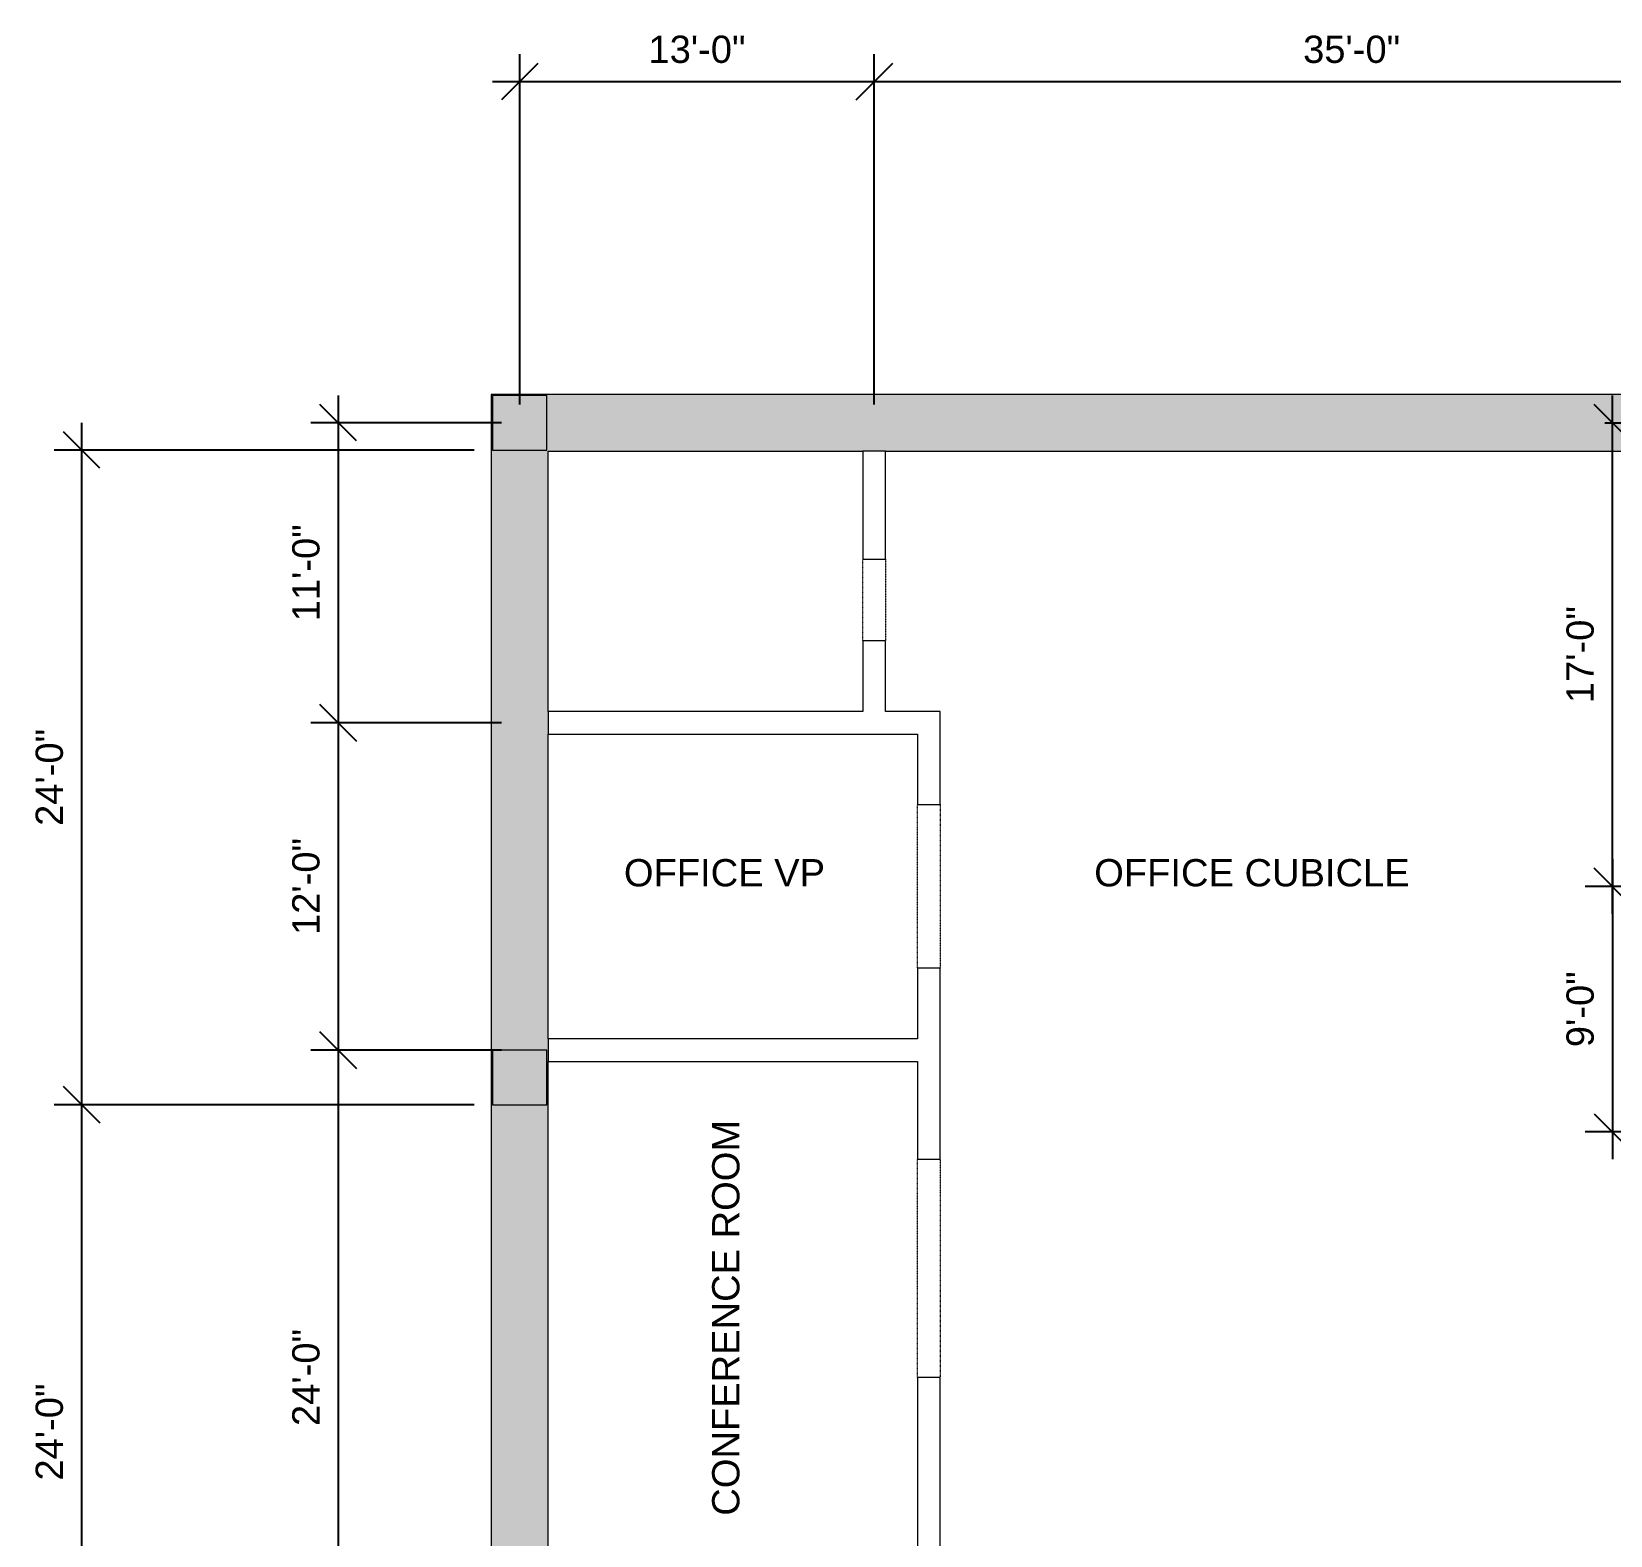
# Model space of a CAD drawing. Header units: inches. Extents: x 1913 to 24953, y -2945 to 1064.
# Drawn here: x 17909 to 18604, y 129 to 791 of the extents above; entities that cross this region are included whole.
import ezdxf

# ---------------------------------------------------------------- set-up
doc = ezdxf.new("R2010")
doc.units = ezdxf.units.IN
doc.header["$MEASUREMENT"] = 0
doc.linetypes.add('Hidden 1_8_', pattern=[0.1875, 0.125, -0.0625])
doc.linetypes.add('Overhead 1_16_', pattern=[0.101562, 0.0625, -0.039062])
for name, color, linetype, lineweight in [('A-ANNO-DIMS', 211, 'Continuous', 9), ('A-COLS', 52, 'Continuous', 9), ('A-DETL-HDLN', 90, 'Hidden 1_8_', 9), ('A-FLOR-OVHD', 1, 'Overhead 1_16_', 9), ('A-WALL', 113, 'Continuous', 13), ('A-WALL-PATT', 111, 'Continuous', 50), ('G-ANNO-TEXT', 231, 'Continuous', 9)]:
    doc.layers.add(name, color=color, linetype=linetype, lineweight=lineweight)
doc.styles.add('Arial', font='arial.ttf', dxfattribs={"height": 12})
doc.dimstyles.new('Linear_-_3_32__Arial', dxfattribs={"dimscale": 12, "dimtxt": 12.243113, "dimasz": 1.333333, "dimexe": 1, "dimexo": 0.666667, "dimgap": 0.666667, "dimtad": 1, "dimdec": 5, "dimrnd": 0.03125, "dimzin": 1, "dimdsep": 46, "dimlunit": 4, "dimtxsty": 'Arial', "dimblk1": 'OBLIQUE', "dimblk2": 'OBLIQUE', "dimsah": 1, "dimcen": 0.09, "dimdle": 1, "dimazin": 0, "dimtfac": 1, "dimtdec": 4, "dimtix": 1, "dimtmove": 0, "dimatfit": 3, "dimfxl": 1, "dimtvp": 1, "dimtfill": 1, "dimfrac": 2, "dimtolj": 1, "dimtzin": 0, "dimarcsym": 2})
pattern_1 = [(50, (18984.365, 244.067), (36.72335, -3.213), [3.84, -42.24]), (355, (18984.365, 244.067), (-7.1044, 38.51274), [3.072, -33.792]), (100.451, (18987.425, 243.8), (29.62024, 35.29956), [3.263, -35.898]), (46.184, (18984.365, 254.307), (54.6425, -8.4752), [5.76, -63.36]), (96.636, (18988.92, 253.6), (47.854, 49.8752), [4.895, -53.848]), (351.184, (18984.365, 254.307), (47.8553, 49.8749), [4.608, -50.688]), (21, (18989.485, 251.747), (30.56126, -20.614), [3.84, -42.24]), (326, (18989.485, 251.747), (12.4577, 37.1283), [3.072, -33.792]), (71.451, (18992.03, 250.03), (43.02, 16.5135), [3.263, -35.898]), (37.5, (18984.365, 244.067), (0.6228, 17.04428), [1.69, -31.693, 1.69, -32.614, -33.92]), (37.5, (18984.365, 244.067), (0.6228, 17.04428), [-67.686, 1.69, -32.23]), (7.5, (18984.365, 244.067), (13.4694, 20.19387), [1.69, -17.869, 1.69, -30.925, -12.928]), (7.5, (18984.365, 244.067), (13.4694, 20.19387), [-52.173, 1.69, -11.238]), (327.5, (18972.947, 244.067), (27.33168, -1.15522), [1.69, -11.11, 1.69, -38.246, -52.992]), (327.5, (18972.947, 244.067), (27.33168, -1.15522), [-52.736, 1.69, -51.302]), (317.5, (18967.827, 244.067), (29.85903, 5.12498), [1.69, -14.95, 1.69, -24.832, -37.632]), (317.5, (18967.827, 244.067), (29.85903, 5.12498), [-43.162, 1.69, -35.942])]

# ---------------------------------------------------------------- blocks, each defined once
blk = doc.blocks.new('_Oblique')
at = {"color": 0, "linetype": 'ByBlock', "lineweight": -2}
blk.add_line((-0.5, -0.5), (0.5, 0.5), dxfattribs=at)
blk = doc.blocks.new('*D444')
at = {"layer": 'A-ANNO-DIMS', "color": 0, "lineweight": -2, "transparency": 16777216}
for p, q in [((18604.68, 426.42), (18604.68, 294.42)), ((18751.97, 414.42), (18592.68, 414.42)), ((18691.97, 306.42), (18592.68, 306.42))]:
    blk.add_line(p, q, dxfattribs=at)
at = {"layer": 'Defpoints', "color": 0, "lineweight": 0, "transparency": 16777216}
for p in [(18759.97, 414.42), (18604.68, 306.42), (18699.97, 306.42)]:
    blk.add_point(p, dxfattribs=at)
at = {"layer": 'A-ANNO-DIMS', "color": 0, "lineweight": -2, "transparency": 16777216, "xscale": 16, "yscale": 16, "zscale": 16}
for p, rotation in [((18604.68, 414.42), 90), ((18604.68, 306.42), 270)]:
    blk.add_blockref('_Oblique', p, dxfattribs=dict(at, rotation=rotation))
at = {"layer": 'A-ANNO-DIMS', "color": 0, "lineweight": 0, "transparency": 16777216, "insert": (18590.55, 360.42), "char_height": 12, "width": 51.3081, "attachment_point": 5, "rotation": 90, "style": 'Arial'}
blk.add_mtext('\\A1;9\'-0"', dxfattribs=at)
blk = doc.blocks.new('*D445')
at = {"layer": 'A-ANNO-DIMS', "color": 0, "lineweight": -2, "transparency": 16777216}
for p, q in [((18604.68, 402.42), (18604.68, 630.42)), ((18601.36, 618.42), (18616.68, 618.42)), ((18751.97, 414.42), (18592.68, 414.42))]:
    blk.add_line(p, q, dxfattribs=at)
at = {"layer": 'Defpoints', "color": 0, "lineweight": 0, "transparency": 16777216}
for p in [(18593.36, 618.42), (18604.68, 618.42), (18759.97, 414.42)]:
    blk.add_point(p, dxfattribs=at)
at = {"layer": 'A-ANNO-DIMS', "color": 0, "lineweight": -2, "transparency": 16777216, "xscale": 16, "yscale": 16, "zscale": 16}
for p, rotation in [((18604.68, 618.42), 90), ((18604.68, 414.42), 270)]:
    blk.add_blockref('_Oblique', p, dxfattribs=dict(at, rotation=rotation))
at = {"layer": 'A-ANNO-DIMS', "color": 0, "lineweight": 0, "transparency": 16777216, "insert": (18590.55, 516.42), "char_height": 12, "width": 62.3834, "attachment_point": 5, "rotation": 90, "style": 'Arial'}
blk.add_mtext('\\A1;17\'-0"', dxfattribs=at)
blk = doc.blocks.new('*D458')
at = {"layer": 'A-ANNO-DIMS', "color": 0, "lineweight": -2, "transparency": 16777216}
for p, q in [((18044.11, 630.42), (18044.11, 474.42)), ((18115.97, 618.42), (18032.11, 618.42)), ((18115.97, 486.42), (18032.11, 486.42))]:
    blk.add_line(p, q, dxfattribs=at)
at = {"layer": 'Defpoints', "color": 0, "lineweight": 0, "transparency": 16777216}
for p in [(18123.97, 618.42), (18044.11, 486.42), (18123.97, 486.42)]:
    blk.add_point(p, dxfattribs=at)
at = {"layer": 'A-ANNO-DIMS', "color": 0, "lineweight": -2, "transparency": 16777216, "xscale": 16, "yscale": 16, "zscale": 16}
for p, rotation in [((18044.11, 618.42), 90), ((18044.11, 486.42), 270)]:
    blk.add_blockref('_Oblique', p, dxfattribs=dict(at, rotation=rotation))
at = {"layer": 'A-ANNO-DIMS', "color": 0, "lineweight": 0, "transparency": 16777216, "insert": (18029.98, 552.42), "char_height": 12, "width": 62.3834, "attachment_point": 5, "rotation": 90, "style": 'Arial'}
blk.add_mtext('\\A1;11\'-0"', dxfattribs=at)
blk = doc.blocks.new('*D459')
at = {"layer": 'A-ANNO-DIMS', "color": 0, "lineweight": -2, "transparency": 16777216}
for p, q in [((18044.11, 498.42), (18044.11, 330.42)), ((18115.97, 486.42), (18032.11, 486.42)), ((18115.97, 342.42), (18032.11, 342.42))]:
    blk.add_line(p, q, dxfattribs=at)
at = {"layer": 'Defpoints', "color": 0, "lineweight": 0, "transparency": 16777216}
for p in [(18123.97, 486.42), (18044.11, 342.42), (18123.97, 342.42)]:
    blk.add_point(p, dxfattribs=at)
at = {"layer": 'A-ANNO-DIMS', "color": 0, "lineweight": -2, "transparency": 16777216, "xscale": 16, "yscale": 16, "zscale": 16}
for p, rotation in [((18044.11, 486.42), 90), ((18044.11, 342.42), 270)]:
    blk.add_blockref('_Oblique', p, dxfattribs=dict(at, rotation=rotation))
at = {"layer": 'A-ANNO-DIMS', "color": 0, "lineweight": 0, "transparency": 16777216, "insert": (18029.98, 414.42), "char_height": 12, "width": 62.3834, "attachment_point": 5, "rotation": 90, "style": 'Arial'}
blk.add_mtext('\\A1;12\'-0"', dxfattribs=at)
blk = doc.blocks.new('*D460')
at = {"layer": 'A-ANNO-DIMS', "color": 0, "lineweight": -2, "transparency": 16777216}
for p, q in [((18044.11, 354.42), (18044.11, 42.42)), ((18115.97, 342.42), (18032.11, 342.42)), ((18115.97, 54.42), (18032.11, 54.42))]:
    blk.add_line(p, q, dxfattribs=at)
at = {"layer": 'Defpoints', "color": 0, "lineweight": 0, "transparency": 16777216}
for p in [(18123.97, 342.42), (18044.11, 54.42), (18123.97, 54.42)]:
    blk.add_point(p, dxfattribs=at)
at = {"layer": 'A-ANNO-DIMS', "color": 0, "lineweight": -2, "transparency": 16777216, "xscale": 16, "yscale": 16, "zscale": 16}
for p, rotation in [((18044.11, 342.42), 90), ((18044.11, 54.42), 270)]:
    blk.add_blockref('_Oblique', p, dxfattribs=dict(at, rotation=rotation))
at = {"layer": 'A-ANNO-DIMS', "color": 0, "lineweight": 0, "transparency": 16777216, "insert": (18029.98, 198.42), "char_height": 12, "width": 62.3834, "attachment_point": 5, "rotation": 90, "style": 'Arial'}
blk.add_mtext('\\A1;24\'-0"', dxfattribs=at)
blk = doc.blocks.new('*D472')
at = {"layer": 'A-ANNO-DIMS', "color": 0, "lineweight": -2, "transparency": 16777216}
for p, q in [((17931.22, 330.42), (17931.22, 18.42)), ((18103.97, 318.42), (17919.22, 318.42)), ((18103.97, 30.42), (17919.22, 30.42))]:
    blk.add_line(p, q, dxfattribs=at)
at = {"layer": 'Defpoints', "color": 0, "lineweight": 0, "transparency": 16777216}
for p in [(18111.97, 318.42), (17931.22, 30.42), (18111.97, 30.42)]:
    blk.add_point(p, dxfattribs=at)
at = {"layer": 'A-ANNO-DIMS', "color": 0, "lineweight": -2, "transparency": 16777216, "xscale": 16, "yscale": 16, "zscale": 16}
for p, rotation in [((17931.22, 318.42), 90), ((17931.22, 30.42), 270)]:
    blk.add_blockref('_Oblique', p, dxfattribs=dict(at, rotation=rotation))
at = {"layer": 'A-ANNO-DIMS', "color": 0, "lineweight": 0, "transparency": 16777216, "insert": (17917.1, 174.42), "char_height": 12, "width": 62.3834, "attachment_point": 5, "rotation": 90, "style": 'Arial'}
blk.add_mtext('\\A1;24\'-0"', dxfattribs=at)
blk = doc.blocks.new('*D480')
at = {"layer": 'A-ANNO-DIMS', "color": 0, "lineweight": -2, "transparency": 16777216}
for p, q in [((17931.22, 618.42), (17931.22, 306.42)), ((18103.97, 606.42), (17919.22, 606.42)), ((18103.97, 318.42), (17919.22, 318.42))]:
    blk.add_line(p, q, dxfattribs=at)
at = {"layer": 'Defpoints', "color": 0, "lineweight": 0, "transparency": 16777216}
for p in [(18111.97, 606.42), (17931.22, 318.42), (18111.97, 318.42)]:
    blk.add_point(p, dxfattribs=at)
at = {"layer": 'A-ANNO-DIMS', "color": 0, "lineweight": -2, "transparency": 16777216, "xscale": 16, "yscale": 16, "zscale": 16}
for p, rotation in [((17931.22, 606.42), 90), ((17931.22, 318.42), 270)]:
    blk.add_blockref('_Oblique', p, dxfattribs=dict(at, rotation=rotation))
at = {"layer": 'A-ANNO-DIMS', "color": 0, "lineweight": 0, "transparency": 16777216, "insert": (17917.1, 462.42), "char_height": 12, "width": 62.3834, "attachment_point": 5, "rotation": 90, "style": 'Arial'}
blk.add_mtext('\\A1;24\'-0"', dxfattribs=at)
blk = doc.blocks.new('*D482')
at = {"layer": 'A-ANNO-DIMS', "color": 0, "lineweight": -2, "transparency": 16777216}
for p, q in [((18123.97, 626.42), (18123.97, 780.51)), ((18279.97, 626.42), (18279.97, 780.51)), ((18111.97, 768.51), (18291.97, 768.51))]:
    blk.add_line(p, q, dxfattribs=at)
at = {"layer": 'Defpoints', "color": 0, "lineweight": 0, "transparency": 16777216}
for p in [(18279.97, 768.51), (18123.97, 618.42), (18279.97, 618.42)]:
    blk.add_point(p, dxfattribs=at)
at = {"layer": 'A-ANNO-DIMS', "color": 0, "lineweight": -2, "transparency": 16777216, "xscale": 16, "yscale": 16, "zscale": 16, "rotation": 180}
blk.add_blockref('_Oblique', (18123.97, 768.51), dxfattribs=at)
at = {"layer": 'A-ANNO-DIMS', "color": 0, "lineweight": -2, "transparency": 16777216, "xscale": 16, "yscale": 16, "zscale": 16}
blk.add_blockref('_Oblique', (18279.97, 768.51), dxfattribs=at)
at = {"layer": 'A-ANNO-DIMS', "color": 0, "lineweight": 0, "transparency": 16777216, "insert": (18201.97, 782.65), "char_height": 12, "width": 62.3834, "attachment_point": 5, "style": 'Arial'}
blk.add_mtext('\\A1;13\'-0"', dxfattribs=at)
blk = doc.blocks.new('*D483')
at = {"layer": 'A-ANNO-DIMS', "color": 0, "lineweight": -2, "transparency": 16777216}
for p, q in [((18279.97, 626.42), (18279.97, 780.51)), ((18699.97, 626.42), (18699.97, 780.51)), ((18267.97, 768.51), (18711.97, 768.51))]:
    blk.add_line(p, q, dxfattribs=at)
at = {"layer": 'Defpoints', "color": 0, "lineweight": 0, "transparency": 16777216}
for p in [(18699.97, 768.51), (18279.97, 618.42), (18699.97, 618.42)]:
    blk.add_point(p, dxfattribs=at)
at = {"layer": 'A-ANNO-DIMS', "color": 0, "lineweight": -2, "transparency": 16777216, "xscale": 16, "yscale": 16, "zscale": 16, "rotation": 180}
blk.add_blockref('_Oblique', (18279.97, 768.51), dxfattribs=at)
at = {"layer": 'A-ANNO-DIMS', "color": 0, "lineweight": -2, "transparency": 16777216, "xscale": 16, "yscale": 16, "zscale": 16}
blk.add_blockref('_Oblique', (18699.97, 768.51), dxfattribs=at)
at = {"layer": 'A-ANNO-DIMS', "color": 0, "lineweight": 0, "transparency": 16777216, "insert": (18489.97, 782.65), "char_height": 12, "width": 62.3834, "attachment_point": 5, "style": 'Arial'}
blk.add_mtext('\\A1;35\'-0"', dxfattribs=at)

msp = doc.modelspace()

# ---------------------------------------------------------------- hatches: boundary and pattern name
at = {"layer": 'A-WALL-PATT', "lineweight": 0}
h = msp.add_hatch(dxfattribs=at)
h.set_pattern_fill('FP_1', color=256, style=0, pattern_type=2)
h.set_pattern_definition(pattern_1)
h.paths.add_polyline_path([(18136.466293, -1628.581337), (18111.466293, -1628.581337), (18111.466293, 630.918663), (18136.466293, 630.918663), (18136.466293, 605.918663), (18136.466293, 491.418663), (18136.466293, 481.418663), (18136.466293, 347.418663), (18136.466293, 337.418663), (18136.466293, 59.418663), (18136.466293, 49.418663), (18136.466293, -72.581337), (18136.466293, -82.581337), (18136.466293, -204.581337), (18136.466293, -214.581337)], flags=0)
h.paths.add_polyline_path([(18136.466293, -1673.081337), (18111.466293, -1673.081337), (18111.466293, -1658.581337), (18136.466293, -1658.581337)], flags=0)
h = msp.add_hatch(dxfattribs=at)
h.set_pattern_fill('FP_1', color=256, style=0, pattern_type=2)
h.set_pattern_definition(pattern_1)
h.paths.add_polyline_path([(19527.966293, 605.918663), (19527.966293, 630.918663), (19864.466293, 630.918663), (19864.466293, 605.918663), (19839.466293, 605.918663), (19562.966293, 605.918663), (19552.966293, 605.918663)], flags=0)
h.paths.add_polyline_path([(19383.966293, 605.918663), (19383.966293, 630.918663), (19431.966293, 630.918663), (19431.966293, 605.918663)], flags=0)
h.paths.add_polyline_path([(19251.966293, 605.918663), (19251.966293, 630.918663), (19287.966293, 630.918663), (19287.966293, 605.918663)], flags=0)
h.paths.add_polyline_path([(18136.466293, 605.918663), (18136.466293, 630.918663), (19179.966293, 630.918663), (19179.966293, 605.918663), (19014.966293, 605.918663), (19004.966293, 605.918663), (18994.966293, 605.918663), (18704.966293, 605.918663), (18694.966293, 605.918663), (18284.966293, 605.918663), (18274.966293, 605.918663)], flags=0)

# ---------------------------------------------------------------- linework, layer by layer
at = {"layer": 'A-COLS', "lineweight": 0}
for p, q in [((18135.966293, 630.418663), (18111.966293, 630.418663)), ((18111.966293, 630.418663), (18111.966293, 606.418663)), ((18135.966293, 606.418663), (18135.966293, 630.418663)), ((18111.966293, 606.418663), (18135.966293, 606.418663)), ((18135.966293, 342.418663), (18111.966293, 342.418663)), ((18111.966293, 342.418663), (18111.966293, 318.418663)), ((18135.966293, 318.418663), (18135.966293, 342.418663)), ((18111.966293, 318.418663), (18135.966293, 318.418663))]:
    msp.add_line(p, q, dxfattribs=at)
at = {"layer": 'A-DETL-HDLN', "lineweight": 0}
for p, q in [((18274.966293, 558.418663), (18284.966293, 558.418663)), ((18284.966293, 522.418663), (18274.966293, 522.418663)), ((18298.966293, 450.418663), (18308.966293, 450.418663)), ((18308.966293, 378.418663), (18298.966293, 378.418663))]:
    msp.add_line(p, q, dxfattribs=at)
at = {"layer": 'A-FLOR-OVHD', "lineweight": 0}
for p, q in [((18274.966293, 522.418663), (18274.966293, 558.418663)), ((18284.966293, 558.418663), (18284.966293, 522.418663)), ((18298.966293, 378.418663), (18298.966293, 450.418663)), ((18308.966293, 450.418663), (18308.966293, 378.418663)), ((18298.966293, 294.418663), (18308.966293, 294.418663)), ((18298.966293, 198.418663), (18298.966293, 294.418663)), ((18308.966293, 294.418663), (18308.966293, 198.418663)), ((18308.966293, 198.418663), (18298.966293, 198.418663))]:
    msp.add_line(p, q, dxfattribs=at)
at = {"layer": 'A-WALL', "lineweight": 0}
for p, q in [((18111.466293, 630.918663), (18111.466293, -1628.581337)), ((19179.966293, 630.918663), (18111.466293, 630.918663)), ((18136.466293, 491.418663), (18136.466293, 605.918663)), ((18136.466293, 605.918663), (18274.966293, 605.918663)), ((18274.966293, 605.918663), (18274.966293, 558.418663)), ((18284.966293, 605.918663), (18274.966293, 605.918663)), ((18284.966293, 605.918663), (18694.966293, 605.918663)), ((18284.966293, 558.418663), (18284.966293, 605.918663)), ((18274.966293, 558.418663), (18284.966293, 558.418663)), ((18274.966293, 522.418663), (18274.966293, 491.418663)), ((18284.966293, 522.418663), (18274.966293, 522.418663)), ((18284.966293, 491.418663), (18284.966293, 522.418663)), ((18274.966293, 491.418663), (18136.466293, 491.418663)), ((18136.466293, 491.418663), (18136.466293, 481.418663)), ((18308.966293, 491.418663), (18284.966293, 491.418663)), ((18308.966293, 450.418663), (18308.966293, 491.418663)), ((18136.466293, 347.418663), (18136.466293, 481.418663)), ((18136.466293, 481.418663), (18298.966293, 481.418663)), ((18298.966293, 481.418663), (18298.966293, 450.418663)), ((18298.966293, 450.418663), (18308.966293, 450.418663)), ((18308.966293, 378.418663), (18298.966293, 378.418663)), ((18298.966293, 378.418663), (18298.966293, 347.418663)), ((18308.966293, 294.418663), (18308.966293, 378.418663)), ((18298.966293, 347.418663), (18136.466293, 347.418663)), ((18136.466293, 347.418663), (18136.466293, 337.418663)), ((18136.466293, 59.418663), (18136.466293, 337.418663)), ((18136.466293, 337.418663), (18298.966293, 337.418663)), ((18298.966293, 337.418663), (18298.966293, 294.418663)), ((18298.966293, 294.418663), (18308.966293, 294.418663)), ((18298.966293, 198.418663), (18298.966293, 59.418663)), ((18308.966293, 198.418663), (18298.966293, 198.418663)), ((18308.966293, 81.418663), (18308.966293, 198.418663))]:
    msp.add_line(p, q, dxfattribs=at)

# ---------------------------------------------------------------- texts
at = {"layer": 'G-ANNO-TEXT', "color": 7, "lineweight": 0, "char_height": 12, "attachment_point": 1, "style": 'Arial'}
for s, insert, width in [('OFFICE VP', (18169.812965, 426.477343), 108.272), ('OFFICE CUBICLE', (18376.719693, 426.477343), 169.68)]:
    msp.add_mtext(s, dxfattribs=dict(at, insert=insert, width=width))
at = {"layer": 'G-ANNO-TEXT', "color": 7, "lineweight": 0, "insert": (18208.629238, 137.605427), "char_height": 12, "width": 214.928, "attachment_point": 1, "rotation": 90, "style": 'Arial'}
msp.add_mtext('CONFERENCE ROOM', dxfattribs=at)

# ---------------------------------------------------------------- dimensions: what is measured, and where the dimension line sits
at = {"layer": 'A-ANNO-DIMS', "color": 1, "lineweight": 0}
for base, p1, p2, picture, middle in [((18279.966293, 768.514439), (18123.966293, 618.418663), (18279.966293, 618.418663), '*D482', (18201.966293, 782.645408)), ((18699.966293, 768.514439), (18279.966293, 618.418663), (18699.966293, 618.418663), '*D483', (18489.966293, 782.645408))]:
    dim = msp.add_linear_dim(base=base, p1=p1, p2=p2, dimstyle='Linear_-_3_32__Arial', override={"dimpost": '<>', "dimfxl": 60, "dimtfill": 0}, dxfattribs=at)
    dim.commit()
    dim.dimension.update_dxf_attribs({"geometry": picture, "text_midpoint": middle})
for base, p1, p2, picture, middle in [((18044.110735, 486.418663), (18123.966293, 618.418663), (18123.966293, 486.418663), '*D458', (18029.983859, 552.418663)), ((18604.677229, 618.418663), (18759.966293, 414.418663), (18593.36352, 618.418663), '*D445', (18590.550353, 516.418663)), ((17931.223044, 318.418663), (18111.966293, 606.418663), (18111.966293, 318.418663), '*D480', (17917.096168, 462.418663)), ((18044.110735, 342.418663), (18123.966293, 486.418663), (18123.966293, 342.418663), '*D459', (18029.983859, 414.418663)), ((18604.677229, 306.418663), (18759.966293, 414.418663), (18699.966293, 306.418663), '*D444', (18590.550353, 360.418663)), ((18044.110735, 54.418663), (18123.966293, 342.418663), (18123.966293, 54.418663), '*D460', (18029.983859, 198.418663)), ((17931.223044, 30.418663), (18111.966293, 318.418663), (18111.966293, 30.418663), '*D472', (17917.096168, 174.418663))]:
    dim = msp.add_linear_dim(base=base, p1=p1, p2=p2, angle=90, dimstyle='Linear_-_3_32__Arial', override={"dimpost": '<>', "dimfxl": 60, "dimtfill": 0}, dxfattribs=at)
    dim.commit()
    dim.dimension.update_dxf_attribs({"geometry": picture, "text_midpoint": middle})

doc.saveas('drawing.dxf')
